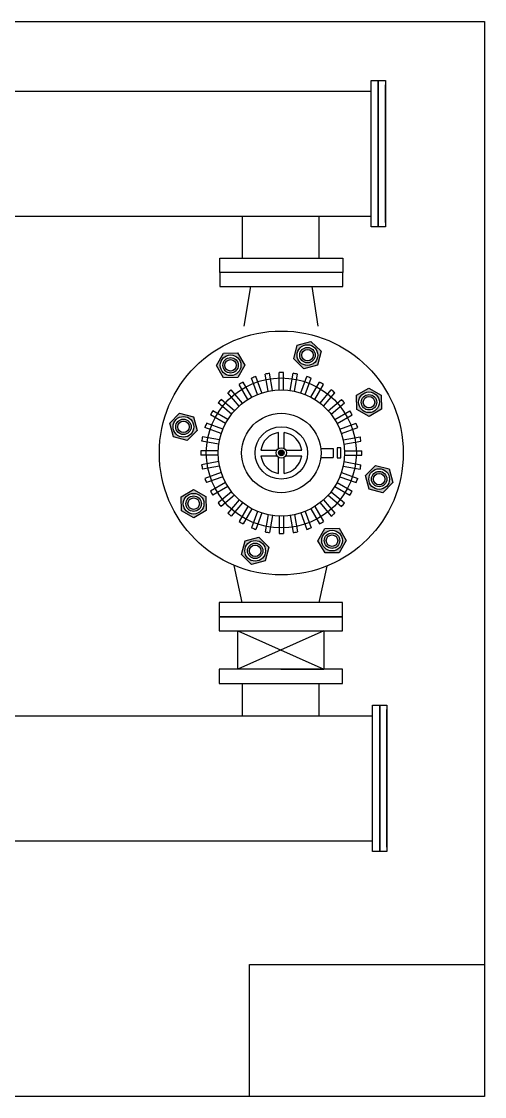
# Model space of a CAD drawing. Header units: millimetres. Extents: x -68052 to -33486, y 712065 to 715598.
# Drawn here: x -34891.4 to -34676.9, y 713623.5 to 714121.7 of the extents above; entities that cross this region are included whole.
import ezdxf

# ---------------------------------------------------------------- set-up
doc = ezdxf.new("R2010")
doc.units = ezdxf.units.MM
doc.header["$LTSCALE"] = 1000
doc.layers.add('__水系统-制冷机房水管', color=2, linetype='CONTINUOUS')
doc.layers.add('！！！风系统-空调风管', color=4, linetype='CONTINUOUS')

# ---------------------------------------------------------------- blocks, each defined once
blk = doc.blocks.new('wwe')
at = {"layer": '！！！风系统-空调风管'}
h = blk.add_hatch(color=4, dxfattribs=at)
h.paths.add_polyline_path([(-34528.82, 713590.67), (-34532.11, 713577.93), (-34544.78, 713574.4), (-34554.18, 713583.61), (-34550.9, 713596.36), (-34538.22, 713599.89)])
edge = h.paths.add_edge_path(flags=16)
edge.add_arc((-34541.5, 713587.14), 9.58, 0, 360)
h = blk.add_hatch(color=4, dxfattribs=at)
edge = h.paths.add_edge_path(flags=17)
edge.add_arc((-34541.5, 713587.14), 5.31, 0, 360)
edge = h.paths.add_edge_path()
edge.add_arc((-34541.5, 713587.14), 7.16, 0, 360)
h = blk.add_hatch(color=4, dxfattribs=at)
h.paths.add_polyline_path([(-34606.25, 713589.16), (-34599.56, 713577.83), (-34606.03, 713566.37), (-34619.19, 713566.24), (-34625.88, 713577.57), (-34619.41, 713589.03)])
edge = h.paths.add_edge_path(flags=16)
edge.add_arc((-34612.72, 713577.7), 9.58, 0, 360)
h = blk.add_hatch(color=4, dxfattribs=at)
h.paths.add_polyline_path([(-34606.25, 713589.16), (-34599.56, 713577.83), (-34606.03, 713566.37), (-34619.19, 713566.24), (-34625.88, 713577.57), (-34619.41, 713589.03)])
edge = h.paths.add_edge_path(flags=16)
edge.add_arc((-34612.72, 713577.7), 9.58, 0, 360)
h = blk.add_hatch(color=4, dxfattribs=at)
edge = h.paths.add_edge_path(flags=17)
edge.add_arc((-34612.72, 713577.7), 5.31, 0, 360)
edge = h.paths.add_edge_path()
edge.add_arc((-34612.72, 713577.7), 7.16, 0, 360)
h = blk.add_hatch(color=4, dxfattribs=at)
edge = h.paths.add_edge_path(flags=17)
edge.add_arc((-34612.72, 713577.7), 5.31, 0, 360)
edge = h.paths.add_edge_path()
edge.add_arc((-34612.72, 713577.7), 7.16, 0, 360)
h = blk.add_hatch(color=4, dxfattribs=at)
h.paths.add_polyline_path([(-34473, 713536.99), (-34484.34, 713530.3), (-34495.8, 713536.77), (-34495.92, 713549.93), (-34484.59, 713556.62), (-34473.13, 713550.15)])
edge = h.paths.add_edge_path(flags=16)
edge.add_arc((-34484.46, 713543.46), 9.58, 0, 360)
h = blk.add_hatch(color=4, dxfattribs=at)
edge = h.paths.add_edge_path(flags=17)
edge.add_arc((-34484.46, 713543.46), 5.31, 0, 360)
edge = h.paths.add_edge_path()
edge.add_arc((-34484.46, 713543.46), 7.16, 0, 360)
h = blk.add_hatch(color=4, dxfattribs=at)
h.paths.add_polyline_path([(-34659.93, 713533.34), (-34647.19, 713530.06), (-34643.66, 713517.38), (-34652.88, 713507.98), (-34665.62, 713511.27), (-34669.15, 713523.95)])
edge = h.paths.add_edge_path(flags=16)
edge.add_arc((-34656.41, 713520.66), 9.58, 0, 360)
h = blk.add_hatch(color=4, dxfattribs=at)
edge = h.paths.add_edge_path(flags=17)
edge.add_arc((-34656.41, 713520.66), 5.31, 0, 360)
edge = h.paths.add_edge_path()
edge.add_arc((-34656.41, 713520.66), 7.16, 0, 360)
h = blk.add_hatch(color=4, dxfattribs=at)
edge = h.paths.add_edge_path()
edge.add_arc((-34565.71, 713496.45), 2.66, 0, 360)
h = blk.add_hatch(color=4, dxfattribs=at)
h.paths.add_polyline_path([(-34471.49, 713459.56), (-34484.24, 713462.84), (-34487.76, 713475.52), (-34478.55, 713484.92), (-34465.8, 713481.63), (-34462.28, 713468.95)])
edge = h.paths.add_edge_path(flags=16)
edge.add_arc((-34475.02, 713472.24), 9.58, 0, 360)
h = blk.add_hatch(color=4, dxfattribs=at)
edge = h.paths.add_edge_path(flags=17)
edge.add_arc((-34475.02, 713472.24), 5.31, 0, 360)
edge = h.paths.add_edge_path()
edge.add_arc((-34475.02, 713472.24), 7.16, 0, 360)
h = blk.add_hatch(color=4, dxfattribs=at)
h.paths.add_polyline_path([(-34658.42, 713455.91), (-34647.09, 713462.6), (-34635.63, 713456.13), (-34635.5, 713442.97), (-34646.84, 713436.28), (-34658.3, 713442.75)])
edge = h.paths.add_edge_path(flags=16)
edge.add_arc((-34646.96, 713449.44), 9.58, 0, 360)
h = blk.add_hatch(color=4, dxfattribs=at)
h.paths.add_polyline_path([(-34658.42, 713455.91), (-34647.09, 713462.6), (-34635.63, 713456.13), (-34635.5, 713442.97), (-34646.84, 713436.28), (-34658.3, 713442.75)])
edge = h.paths.add_edge_path(flags=16)
edge.add_arc((-34646.96, 713449.44), 9.58, 0, 360)
h = blk.add_hatch(color=4, dxfattribs=at)
edge = h.paths.add_edge_path(flags=17)
edge.add_arc((-34646.96, 713449.44), 5.31, 0, 360)
edge = h.paths.add_edge_path()
edge.add_arc((-34646.96, 713449.44), 7.16, 0, 360)
h = blk.add_hatch(color=4, dxfattribs=at)
edge = h.paths.add_edge_path(flags=17)
edge.add_arc((-34646.96, 713449.44), 5.31, 0, 360)
edge = h.paths.add_edge_path()
edge.add_arc((-34646.96, 713449.44), 7.16, 0, 360)
h = blk.add_hatch(color=4, dxfattribs=at)
h.paths.add_polyline_path([(-34525.17, 713403.74), (-34531.86, 713415.07), (-34525.39, 713426.53), (-34512.23, 713426.66), (-34505.55, 713415.33), (-34512.02, 713403.87)])
edge = h.paths.add_edge_path(flags=16)
edge.add_arc((-34518.7, 713415.2), 9.58, 0, 360)
h = blk.add_hatch(color=4, dxfattribs=at)
edge = h.paths.add_edge_path(flags=17)
edge.add_arc((-34518.7, 713415.2), 5.31, 0, 360)
edge = h.paths.add_edge_path()
edge.add_arc((-34518.7, 713415.2), 7.16, 0, 360)
h = blk.add_hatch(color=4, dxfattribs=at)
h.paths.add_polyline_path([(-34602.6, 713402.23), (-34599.32, 713414.97), (-34586.64, 713418.5), (-34577.25, 713409.28), (-34580.53, 713396.54), (-34593.21, 713393.01)])
edge = h.paths.add_edge_path(flags=16)
edge.add_arc((-34589.93, 713405.76), 9.58, 0, 360)
h = blk.add_hatch(color=4, dxfattribs=at)
edge = h.paths.add_edge_path(flags=17)
edge.add_arc((-34589.93, 713405.76), 5.31, 0, 360)
edge = h.paths.add_edge_path()
edge.add_arc((-34589.93, 713405.76), 7.16, 0, 360)
at = {"layer": '！！！风系统-空调风管', "color": 4}
for p, q in [((-35080.48, 713831.83), (-34482.6, 713831.83)), ((-34469.1, 713709.99), (-34469.1, 713837.79)), ((-35080.44, 713715.95), (-34482.6, 713715.95)), ((-35080.44, 713715.95), (-34498.82, 713715.95)), ((-34601.78, 713676.88), (-34601.78, 713715.95)), ((-34530.54, 713676.88), (-34530.54, 713715.95)), ((-34599.99, 713614.05), (-34593.99, 713650.82)), ((-34531.58, 713614.1), (-34537.1, 713650.82)), ((-34573.76, 713554.35), (-34576.57, 713570.29)), ((-34567.84, 713554.87), (-34567.84, 713571.05)), ((-34563.59, 713554.87), (-34563.59, 713571.05)), ((-34557.66, 713554.35), (-34554.85, 713570.29)), ((-34593.08, 713548.1), (-34601.17, 713562.12)), ((-34587.69, 713550.62), (-34593.23, 713565.82)), ((-34583.69, 713552.07), (-34589.23, 713567.28)), ((-34577.95, 713553.61), (-34580.76, 713569.55)), ((-34553.47, 713553.61), (-34550.66, 713569.55)), ((-34547.73, 713552.07), (-34542.2, 713567.28)), ((-34543.73, 713550.62), (-34538.2, 713565.82)), ((-34538.35, 713548.1), (-34530.26, 713562.12)), ((-34604.89, 713539.83), (-34615.29, 713552.23)), ((-34601.63, 713542.57), (-34612.04, 713554.96)), ((-34596.76, 713545.98), (-34604.86, 713559.99)), ((-34534.66, 713545.98), (-34526.57, 713559.99)), ((-34529.79, 713542.57), (-34519.39, 713554.96)), ((-34526.53, 713539.83), (-34516.13, 713552.23)), ((-34611.83, 713532.37), (-34624.23, 713542.77)), ((-34609.1, 713535.63), (-34621.49, 713546.03)), ((-34522.33, 713535.63), (-34509.93, 713546.03)), ((-34519.6, 713532.37), (-34507.2, 713542.77)), ((-34617.37, 713523.82), (-34631.38, 713531.91)), ((-34615.24, 713527.5), (-34629.26, 713535.59)), ((-34516.19, 713527.5), (-34502.17, 713535.59)), ((-34514.06, 713523.82), (-34500.04, 713531.91)), ((-34619.88, 713518.43), (-34635.09, 713523.96)), ((-34511.55, 713518.43), (-34496.34, 713523.96)), ((-34622.87, 713508.69), (-34638.81, 713511.5)), ((-34621.33, 713514.43), (-34636.54, 713519.97)), ((-34568.37, 713500.49), (-34568.37, 713515.34)), ((-34563.05, 713500.49), (-34563.05, 713515.34)), ((-34510.09, 713514.43), (-34494.88, 713519.97)), ((-34508.55, 713508.69), (-34492.62, 713511.5)), ((-34623.61, 713504.5), (-34639.55, 713507.31)), ((-34529.52, 713500.7), (-34517.53, 713500.7)), ((-34517.53, 713500.7), (-34517.53, 713492.2)), ((-34507.81, 713504.5), (-34491.88, 713507.31)), ((-34624.13, 713498.58), (-34640.31, 713498.58)), ((-34624.13, 713494.32), (-34640.31, 713494.32)), ((-34584.6, 713499.11), (-34569.75, 713499.11)), ((-34584.6, 713493.79), (-34569.75, 713493.79)), ((-34568.37, 713477.56), (-34568.37, 713492.41)), ((-34565.71, 713496.45), (-34565.71, 713496.45)), ((-34565.71, 713496.45), (-34565.71, 713496.45)), ((-34563.05, 713477.56), (-34563.05, 713492.41)), ((-34561.67, 713499.11), (-34546.83, 713499.11)), ((-34561.67, 713493.79), (-34546.83, 713493.79)), ((-34529.5, 713492.2), (-34517.53, 713492.2)), ((-34507.3, 713498.58), (-34491.11, 713498.58)), ((-34507.3, 713494.32), (-34491.11, 713494.32)), ((-34623.61, 713488.4), (-34639.55, 713485.59)), ((-34622.87, 713484.21), (-34638.81, 713481.4)), ((-34508.55, 713484.21), (-34492.62, 713481.4)), ((-34507.81, 713488.4), (-34491.88, 713485.59)), ((-34621.33, 713478.47), (-34636.54, 713472.93)), ((-34619.88, 713474.47), (-34635.09, 713468.94)), ((-34511.55, 713474.47), (-34496.34, 713468.94)), ((-34510.09, 713478.47), (-34494.88, 713472.93)), ((-34617.37, 713469.08), (-34631.38, 713460.99)), ((-34615.24, 713465.4), (-34629.26, 713457.31)), ((-34611.83, 713460.53), (-34624.23, 713450.13)), ((-34519.6, 713460.53), (-34507.2, 713450.13)), ((-34516.19, 713465.4), (-34502.17, 713457.31)), ((-34514.06, 713469.08), (-34500.04, 713460.99)), ((-34609.1, 713457.27), (-34621.49, 713446.87)), ((-34604.89, 713453.07), (-34615.29, 713440.67)), ((-34526.53, 713453.07), (-34516.13, 713440.67)), ((-34522.33, 713457.27), (-34509.93, 713446.87)), ((-34601.63, 713450.33), (-34612.04, 713437.94)), ((-34596.76, 713446.92), (-34604.86, 713432.91)), ((-34593.08, 713444.8), (-34601.17, 713430.78)), ((-34587.69, 713442.28), (-34593.23, 713427.08)), ((-34583.69, 713440.83), (-34589.23, 713425.62)), ((-34547.73, 713440.83), (-34542.2, 713425.62)), ((-34543.73, 713442.28), (-34538.2, 713427.08)), ((-34538.35, 713444.8), (-34530.26, 713430.78)), ((-34534.66, 713446.92), (-34526.57, 713432.91)), ((-34529.79, 713450.33), (-34519.39, 713437.94)), ((-34577.95, 713439.29), (-34580.76, 713423.35)), ((-34573.76, 713438.55), (-34576.57, 713422.61)), ((-34567.84, 713438.03), (-34567.84, 713421.85)), ((-34563.59, 713438.03), (-34563.59, 713421.85)), ((-34557.66, 713438.55), (-34554.85, 713422.61)), ((-34553.47, 713439.29), (-34550.66, 713423.35)), ((-34602.03, 713357.73), (-34609.35, 713392.19)), ((-34523.57, 713391.58), (-34530.83, 713357.73)), ((-34526.35, 713331.68), (-34605.97, 713295.95)), ((-34605.97, 713331.68), (-34526.35, 713295.95)), ((-34605.97, 713331.68), (-34566.16, 713331.68)), ((-34566.16, 713295.95), (-34526.35, 713295.95)), ((-34601.78, 713252.78), (-34601.78, 713282.92)), ((-34530.54, 713252.78), (-34530.54, 713282.92)), ((-35618.92, 713252.78), (-34481.29, 713252.78)), ((-34467.79, 713130.94), (-34467.79, 713258.74)), ((-35243.63, 713136.9), (-34481.29, 713136.9))]:
    blk.add_line(p, q, dxfattribs=at)
at = {"layer": '！！！风系统-空调风管', "color": 4, "ltscale": 0.005}
blk.add_lwpolyline([(-36292.08, 712899.98), (-36292.08, 713896.36), (-34377.43, 713896.36), (-34377.43, 712899.98)], close=True, dxfattribs=at)
at = {"layer": '！！！风系统-空调风管', "color": 4}
for points in [[(-34482.6, 713841.65), (-34475.85, 713841.65), (-34475.85, 713706.13), (-34482.6, 713706.13)], [(-34475.85, 713841.65), (-34469.1, 713841.65), (-34469.1, 713706.13), (-34475.85, 713706.13)], [(-34508.79, 713663.85), (-34622.79, 713663.85), (-34622.79, 713676.88), (-34508.79, 713676.88)], [(-34508.79, 713663.85), (-34622.79, 713663.85), (-34622.79, 713650.82), (-34508.79, 713650.82)], [(-34528.82, 713590.67), (-34532.11, 713577.93), (-34544.78, 713574.4), (-34554.18, 713583.61), (-34550.9, 713596.36), (-34538.22, 713599.89)], [(-34606.25, 713589.16), (-34599.56, 713577.83), (-34606.03, 713566.37), (-34619.19, 713566.24), (-34625.88, 713577.57), (-34619.41, 713589.03)], [(-34606.25, 713589.16), (-34599.56, 713577.83), (-34606.03, 713566.37), (-34619.19, 713566.24), (-34625.88, 713577.57), (-34619.41, 713589.03)], [(-34473, 713536.99), (-34484.34, 713530.3), (-34495.8, 713536.77), (-34495.92, 713549.93), (-34484.59, 713556.62), (-34473.13, 713550.15)], [(-34659.93, 713533.34), (-34647.19, 713530.06), (-34643.66, 713517.38), (-34652.88, 713507.98), (-34665.62, 713511.27), (-34669.15, 713523.95)], [(-34514, 713501.08), (-34514, 713491.83), (-34510.63, 713491.83), (-34510.63, 713501.08)], [(-34471.49, 713459.56), (-34484.24, 713462.84), (-34487.76, 713475.52), (-34478.55, 713484.92), (-34465.8, 713481.63), (-34462.28, 713468.95)], [(-34658.42, 713455.91), (-34647.09, 713462.6), (-34635.63, 713456.13), (-34635.5, 713442.97), (-34646.84, 713436.28), (-34658.3, 713442.75)], [(-34658.42, 713455.91), (-34647.09, 713462.6), (-34635.63, 713456.13), (-34635.5, 713442.97), (-34646.84, 713436.28), (-34658.3, 713442.75)], [(-34525.17, 713403.74), (-34531.86, 713415.07), (-34525.39, 713426.53), (-34512.23, 713426.66), (-34505.55, 713415.33), (-34512.02, 713403.87)], [(-34602.6, 713402.23), (-34599.32, 713414.97), (-34586.64, 713418.5), (-34577.25, 713409.28), (-34580.53, 713396.54), (-34593.21, 713393.01)], [(-34509.16, 713357.73), (-34623.16, 713357.73), (-34623.16, 713344.7), (-34509.16, 713344.7)], [(-34509.16, 713344.7), (-34623.16, 713344.7), (-34623.16, 713331.68), (-34509.16, 713331.68)], [(-34605.97, 713331.68), (-34526.35, 713331.68), (-34526.35, 713295.95), (-34605.97, 713295.95)], [(-34509.16, 713295.95), (-34623.16, 713295.95), (-34623.16, 713282.92), (-34509.16, 713282.92)], [(-34481.29, 713262.6), (-34474.54, 713262.6), (-34474.54, 713127.08), (-34481.29, 713127.08)], [(-34474.54, 713262.6), (-34467.79, 713262.6), (-34467.79, 713127.08), (-34474.54, 713127.08)], [(-34595.11, 712899.98), (-34595.11, 713022.32), (-34377.43, 713022.32), (-34377.43, 712899.98)]]:
    blk.add_lwpolyline(points, close=True, dxfattribs=at)
for centre, radius in [((-34565.71, 713496.45), 113.02), ((-34541.5, 713587.14), 9.58), ((-34541.5, 713587.14), 7.16), ((-34541.5, 713587.14), 5.31), ((-34612.72, 713577.7), 9.58), ((-34612.72, 713577.7), 9.58), ((-34612.72, 713577.7), 7.16), ((-34612.72, 713577.7), 7.16), ((-34612.72, 713577.7), 5.31), ((-34612.72, 713577.7), 5.31), ((-34565.71, 713496.45), 69.52), ((-34565.71, 713496.45), 58.46), ((-34484.46, 713543.46), 9.58), ((-34484.46, 713543.46), 7.16), ((-34484.46, 713543.46), 5.31), ((-34656.41, 713520.66), 9.58), ((-34565.71, 713496.45), 36.8), ((-34656.41, 713520.66), 7.16), ((-34656.41, 713520.66), 5.31), ((-34565.71, 713496.45), 24.3), ((-34565.71, 713496.45), 24.3), ((-34565.71, 713496.45), 24.3), ((-34565.71, 713496.45), 4.84), ((-34565.71, 713496.45), 2.66), ((-34565.71, 713496.45), 2.66), ((-34475.02, 713472.24), 9.58), ((-34475.02, 713472.24), 7.16), ((-34475.02, 713472.24), 5.31), ((-34646.96, 713449.44), 9.58), ((-34646.96, 713449.44), 9.58), ((-34646.96, 713449.44), 7.16), ((-34646.96, 713449.44), 7.16), ((-34646.96, 713449.44), 5.31), ((-34646.96, 713449.44), 5.31), ((-34518.7, 713415.2), 9.58), ((-34518.7, 713415.2), 7.16), ((-34518.7, 713415.2), 5.31), ((-34589.93, 713405.76), 9.58), ((-34589.93, 713405.76), 7.16), ((-34589.93, 713405.76), 5.31)]:
    blk.add_circle(centre, radius, dxfattribs=at)
for radius, start, end in [(74.63, 98.36675, 101.63325), (74.63, 88.36675, 91.63325), (74.63, 78.36675, 81.63325), (74.63, 118.36675, 121.63325), (74.63, 108.36675, 111.63325), (74.63, 68.36675, 71.63325), (74.63, 58.36675, 61.63325), (74.63, 128.36675, 131.63325), (74.63, 48.36675, 51.63325), (74.63, 138.36675, 141.63325), (74.63, 38.36675, 41.63325), (74.63, 148.36675, 151.63325), (74.63, 28.36675, 31.63325), (74.63, 158.36675, 161.63325), (74.63, 18.36675, 21.63325), (74.63, 168.36675, 171.63325), (19.07, 98.01408, 171.98592), (19.07, 8.01408, 81.98592), (74.63, 8.36675, 11.63325), (74.63, 178.36675, 181.63325), (19.07, 188.01408, 261.98592), (19.07, 278.01408, 351.98592), (74.63, 358.36675, 1.63325), (74.63, 188.36675, 191.63325), (74.63, 348.36675, 351.63325), (74.63, 198.36675, 201.63325), (74.63, 338.36675, 341.63325), (74.63, 208.36675, 211.63325), (74.63, 328.36675, 331.63325), (74.63, 218.36675, 221.63325), (74.63, 228.36675, 231.63325), (74.63, 308.36675, 311.63325), (74.63, 318.36675, 321.63325), (74.63, 238.36675, 241.63325), (74.63, 298.36675, 301.63325), (74.63, 248.36675, 251.63325), (74.63, 258.36675, 261.63325), (74.63, 268.36675, 271.63325), (74.63, 278.36675, 281.63325), (74.63, 288.36675, 291.63325)]:
    blk.add_arc((-34565.71, 713496.45), radius, start, end, dxfattribs=at)

msp = doc.modelspace()

# ---------------------------------------------------------------- block references
at = {"layer": '__水系统-制冷机房水管', "color": 9, "xscale": 0.5, "yscale": 0.5, "zscale": 0.5}
msp.add_blockref('wwe', (-17488.18, 357173.55), dxfattribs=at)

doc.saveas('drawing.dxf')
